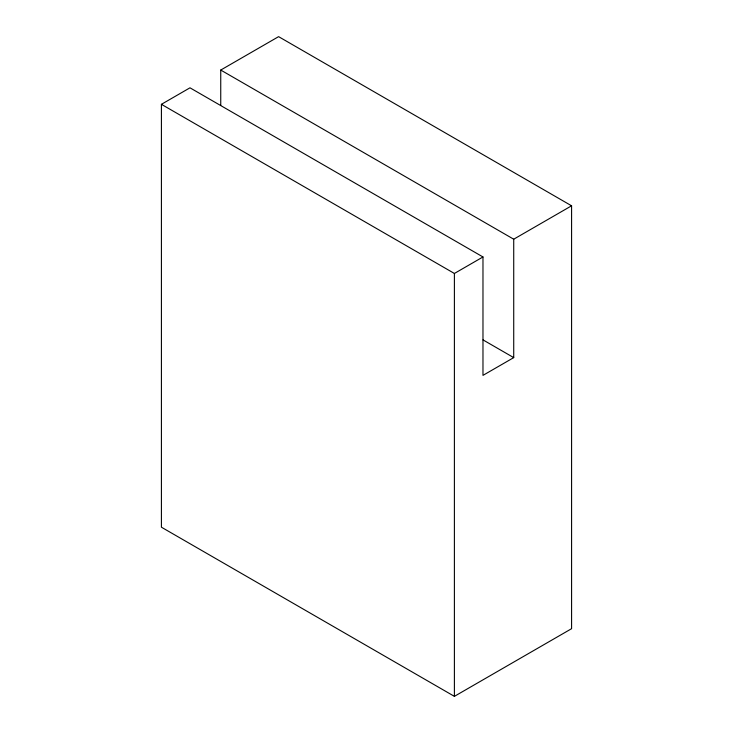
<?xml version="1.0" encoding="UTF-8"?>
<svg xmlns="http://www.w3.org/2000/svg" width="733" height="733" viewBox="0 0 733 733"><rect width="100%" height="100%" fill="white"/><g stroke="black" fill="none" stroke-linecap="round" stroke-linejoin="round"><path stroke-width="1.1" d="M220.743 70.056L278.604 36.65L571.584 205.799L571.584 628.685L454.396 696.35L161.416 527.201L161.416 104.315L189.984 87.813L482.974 256.962L482.974 375.369L513.723 357.622L513.723 239.205L220.743 70.056L220.743 105.35M161.416 104.315L454.396 273.464L482.974 256.962M513.723 239.205L571.584 205.799M483.038 339.901L513.723 357.622M454.396 273.464L454.396 696.35"/></g></svg>
